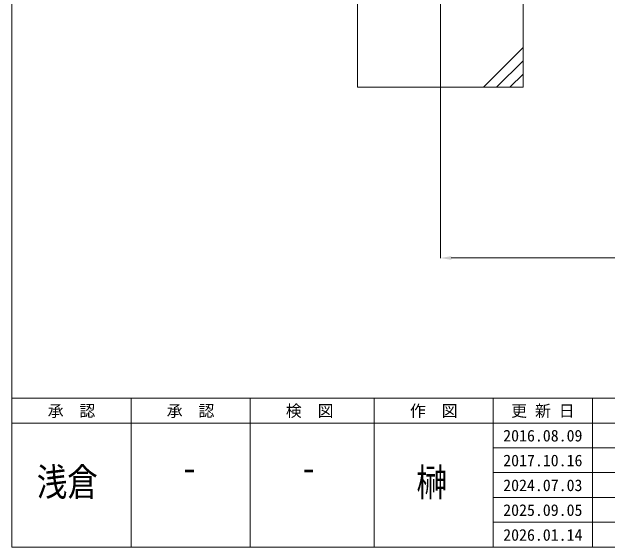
# Model space of a CAD drawing. Units: millimetres, scale not verified. Extents: x -35488 to -11338, y -17325 to 17325.
# Drawn here: x -35488 to -31890, y 675 to 3911 of the extents above; entities that cross this region are included whole.
import ezdxf
from ezdxf.enums import TextEntityAlignment as Align

# ---------------------------------------------------------------- set-up
doc = ezdxf.new("R2010")
doc.units = ezdxf.units.MM
doc.header["$LTSCALE"] = 150
doc.linetypes.add('CHAIN2', pattern=[12, 9, -1, 1, -1])
for name, color, linetype, lineweight in [('0-9_基礎工事用PCA大', 7, 'Continuous', 18), ('0-A_図面枠', 7, 'Continuous', 18), ('0-B_寸法', 3, 'Continuous', 18), ('1-4_通芯', 1, 'CHAIN2', 18)]:
    doc.layers.add(name, color=color, linetype=linetype, lineweight=lineweight)
doc.styles.add('ＭＳ ゴシック', font='')
doc.styles.get('ＭＳ ゴシック').set_extended_font_data('MS Gothic')

msp = doc.modelspace()

# ---------------------------------------------------------------- linework, layer by layer
at = {"layer": '0-9_基礎工事用PCA大'}
for p, q in [((-32398.1, 3695), (-32638.1, 3455)), ((-32398.1, 3615), (-32558.1, 3455)), ((-32398.1, 3535), (-32478.1, 3455))]:
    msp.add_line(p, q, dxfattribs=at)
msp.add_lwpolyline([(-33398.1, 3455), (-32398.1, 3455), (-32398.1, 4455), (-33398.1, 4455)], close=True, dxfattribs=at)
at = {"layer": '0-A_図面枠'}
for p, q in [((-35488.1, 1575), (-11338.1, 1575)), ((-34768.1, 1575), (-34768.1, 675)), ((-34048.1, 1575), (-34048.1, 675)), ((-33298.1, 1575), (-33298.1, 675)), ((-32578.1, 1575), (-32578.1, 675)), ((-31978.1, 1575), (-31978.1, 675)), ((-35488.1, 1425), (-25918.1, 1425)), ((-32578.1, 1275), (-25918.1, 1275)), ((-32578.1, 1125), (-25918.1, 1125)), ((-32578.1, 975), (-25918.1, 975)), ((-32578.1, 825), (-25918.1, 825))]:
    msp.add_line(p, q, dxfattribs=at)
msp.add_lwpolyline([(-35488.1, 17325), (-11338.1, 17325), (-11338.1, 675), (-35488.1, 675)], close=True, dxfattribs=at)
at = {"layer": '0-B_寸法'}
for p, q in [((-32898.1, 3454), (-32898.1, 2421.9)), ((-22064.1, 2422.8), (-32832.1, 2422.8))]:
    msp.add_line(p, q, dxfattribs=at)
at = {"layer": '0-B_寸法', "color": 91}
msp.add_solid([(-32832.1, 2433.9), (-32898.1, 2422.8), (-32832.1, 2411.8)], dxfattribs=at)
at = {"layer": '1-4_通芯'}
msp.add_line((-32898.1, 3455), (-32898.1, 5367), dxfattribs=at)

# ---------------------------------------------------------------- texts
at = {"layer": '0-A_図面枠', "style": 'ＭＳ ゴシック'}
for s, p in [('承\u3000認', (-35272.1, 1442.4)), ('承\u3000認', (-34552.1, 1442.4)), ('検\u3000図', (-33832.1, 1442.4)), ('作\u3000図', (-33082.1, 1442.4)), ('更 新 日', (-32470.1, 1442.4)), ('2016.08.09', (-32518.1, 1292.4)), ('2017.10.16', (-32518.1, 1142.4)), ('2024.07.03', (-32518.1, 992.4)), ('2025.09.05', (-32518.1, 842.4)), ('2026.01.14', (-32518.1, 692.4))]:
    msp.add_text(s, height=70.38, dxfattribs=at).set_placement(p, align=Align.BOTTOM_LEFT)
at = {"layer": '0-A_図面枠', "style": 'ＭＳ ゴシック', "width": 0.8}
for s, p in [('浅倉', (-35337.6, 933.4)), ('榊', (-33042.8, 931.3)), ('-', (-34460.5, 1018.8)), ('-', (-33740.5, 1018.8))]:
    msp.add_text(s, height=168.9, dxfattribs=at).set_placement(p, align=Align.BOTTOM_LEFT)

doc.saveas('drawing.dxf')
